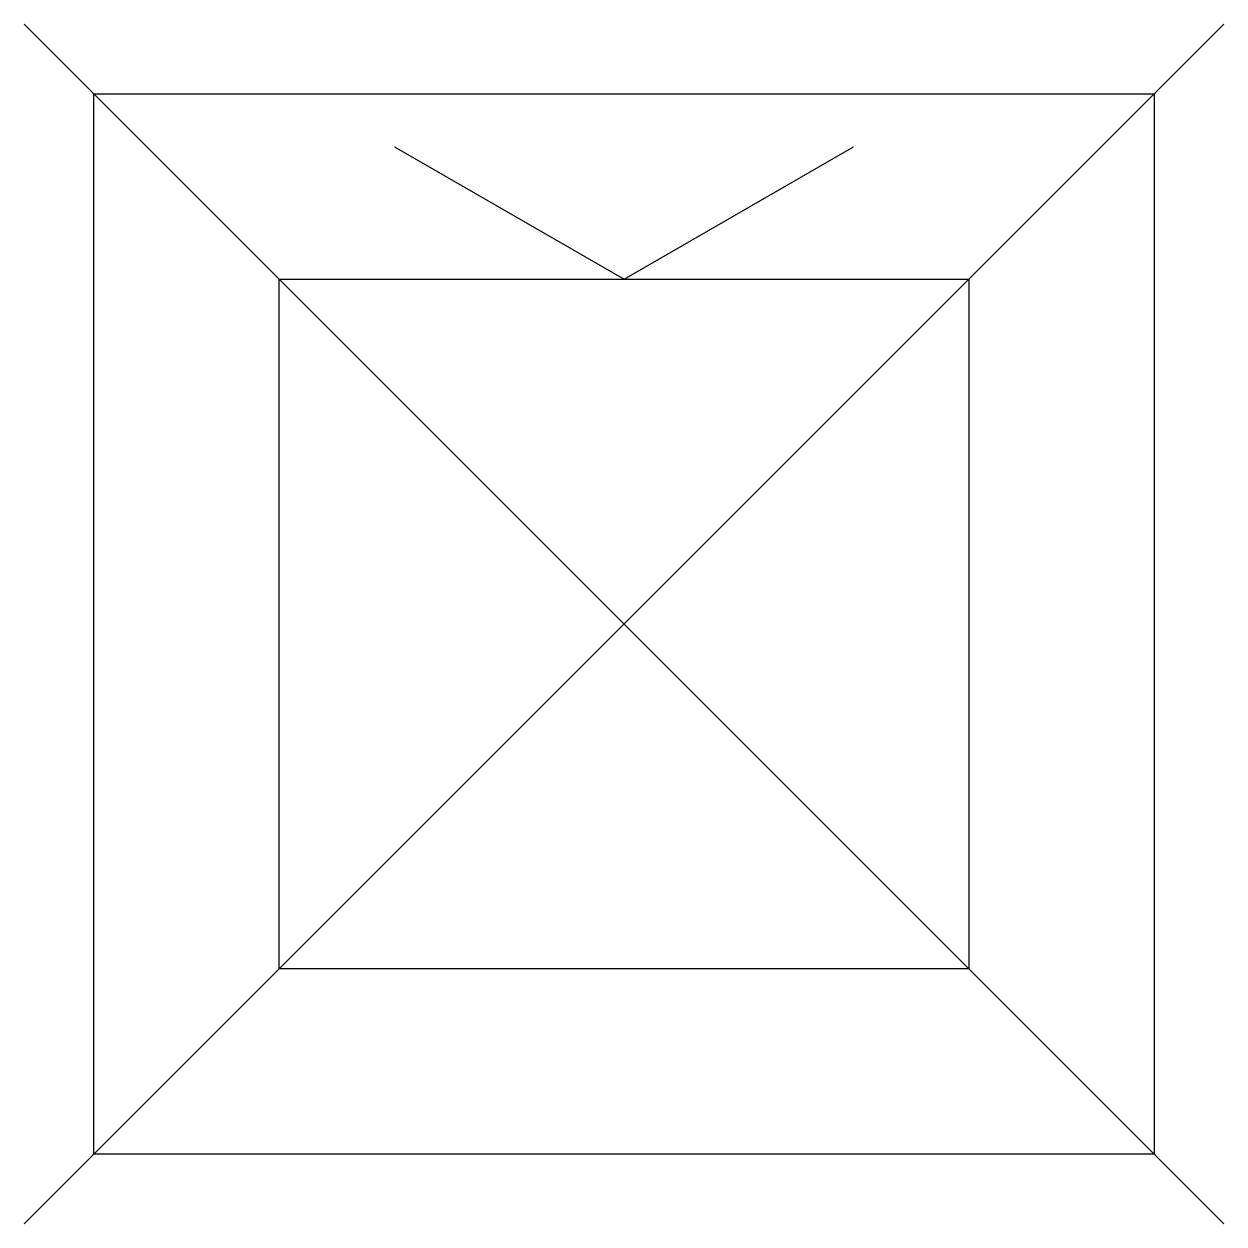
# Model space of a CAD drawing. Header units: metres. Extents: x -4.24 to 4.24, y -4.24 to 4.24.
import ezdxf

# ---------------------------------------------------------------- set-up
doc = ezdxf.new("R2010")
doc.units = ezdxf.units.M

msp = doc.modelspace()

# ---------------------------------------------------------------- linework, layer by layer
at = {"flags": 128}
for points in [[(-4.2426, 4.2426), (4.2426, -4.2426)], [(-4.2426, -4.2426), (4.2426, 4.2426)]]:
    msp.add_lwpolyline(points, dxfattribs=at)
for points in [[(3.75, -3.75), (-3.75, -3.75), (-3.75, 3.75), (3.75, 3.75)], [(-2.4375, 2.4375), (2.4375, 2.4375), (2.4375, -2.4375), (-2.4375, -2.4375)]]:
    msp.add_lwpolyline(points, close=True)
msp.add_lwpolyline([(-1.6238, 3.375), (0, 2.4375), (1.6238, 3.375)])

doc.saveas('drawing.dxf')
